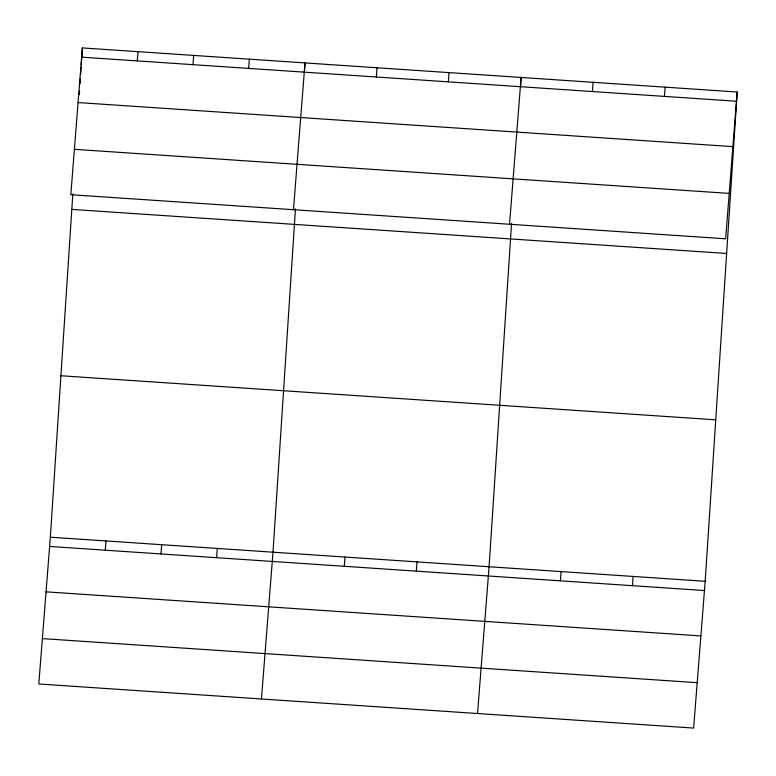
<?xml version="1.0" encoding="UTF-8"?>
<svg xmlns="http://www.w3.org/2000/svg" width="776" height="776" viewBox="0 0 776 776"><rect width="100%" height="100%" fill="white"/><g stroke="black" fill="none" stroke-linecap="round" stroke-linejoin="round"><path stroke-width="1.16" d="M737.2 92.014L725.647 238.795L70.82 194.708L82.372 47.928L737.2 92.014L705.18 581.292L693.628 728.072L38.8 683.986L50.353 537.205L72.828 193.845M79.317 94.575L79.559 90.986M80.025 83.808L80.335 79.026M80.656 74.244L81.121 67.066M81.276 64.67L82.372 47.928M295.462 208.831L272.997 552.202L261.444 698.982M304.386 72.488L305.017 62.914L293.464 209.695M511.559 223.381L489.084 566.742L477.531 713.522M520.483 87.028L521.103 77.464L509.551 224.245M137.304 60.916L138.031 51.672M105.284 550.194L106.011 540.959M192.972 64.66L193.69 55.426M160.942 553.938L161.67 544.703M248.63 68.404L249.358 59.17M216.601 557.692L217.328 548.448M376.321 77.008L377.049 67.764M344.292 566.286L345.019 557.042M448.353 81.858L449.081 72.614M416.324 571.136L417.051 561.892M592.408 91.549L593.136 82.314M560.388 580.836L561.116 571.592M664.44 96.399L665.168 87.164M632.421 585.686L633.148 576.442M81.645 57.162L736.472 101.249M78.075 102.558L732.903 146.635M74.399 149.322L729.217 193.399M71.809 209.394L726.637 253.471M60.916 375.749L715.744 419.826M50.353 537.205L705.18 581.292M49.625 546.45L704.453 590.536M46.056 591.836L700.883 635.922M42.37 638.6L697.197 682.686"/></g></svg>
